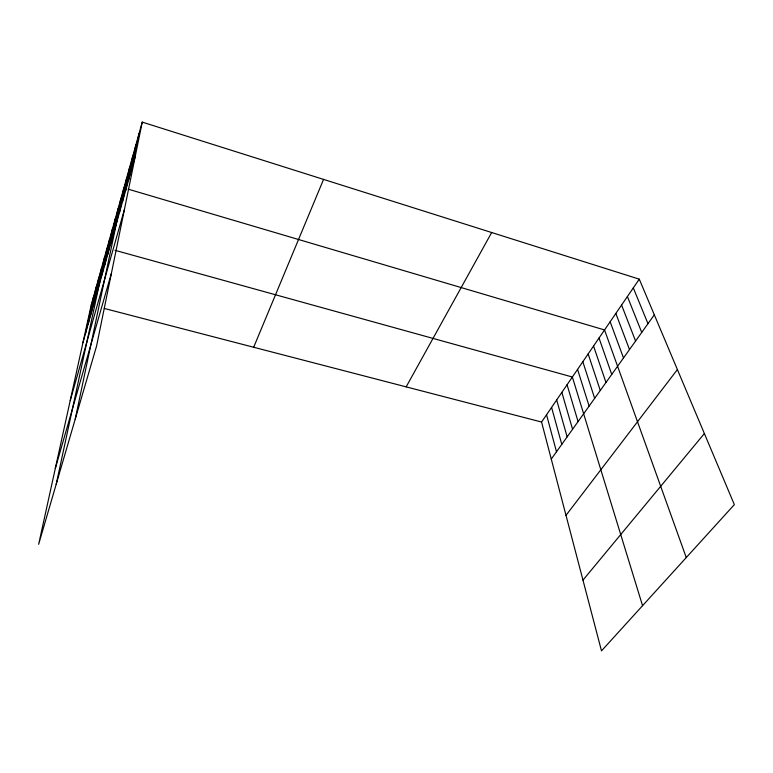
<?xml version="1.0" encoding="UTF-8"?>
<svg xmlns="http://www.w3.org/2000/svg" width="773" height="773" viewBox="0 0 773 773"><rect width="100%" height="100%" fill="white"/><g stroke="black" fill="none" stroke-linecap="round" stroke-linejoin="round"><path stroke-width="1.16" d="M142.242 122.115L96.557 346.12L38.65 544.289L91.204 305.055L142.242 122.115L639.281 279.159L734.35 504.624L601.5 650.885L541.573 422.039L639.281 279.159M132.019 167.867L139.063 133.487M125.622 190.651L132.859 155.74M128.791 179.355L135.942 144.696M122.492 201.772L129.825 166.61M75.213 419.15L123.893 187.887L126.057 188.525M119.419 212.73L126.84 177.326M110.481 244.587L118.134 208.536M113.418 234.122L120.994 198.284M104.742 265.033L112.529 228.605M107.592 254.887L115.312 218.643M96.364 294.871L104.355 257.931M56.197 484.246L107.089 248.104L109.351 248.732M101.93 275.024L109.795 238.422M90.876 314.418L98.983 277.178M93.601 304.717L101.65 267.632M85.542 333.405L93.765 295.895M88.19 323.984L96.354 286.599M82.943 342.69L135.285 156.204M70.217 400.607L124.424 209.493M55.289 468.544L111.409 273.294M253.67 347.251L323.558 179.404M406.163 386.867L491.676 232.518M551.275 459.085L654.316 314.814M566 515.34L677.399 369.552M582.968 580.127L704.377 433.547M91.204 305.055L93.378 305.615M104.258 308.446L541.573 422.039M115.003 250.297L572.358 377.011L642.556 605.684M128.221 189.163L604.544 329.945L686.269 557.565M633.3 287.894L647.987 323.674M627.405 296.523L641.735 332.419M621.579 305.045L635.58 341.048M615.83 313.452L629.493 349.56M610.148 321.752L623.502 357.957M599.017 338.033L611.743 374.422M593.548 346.024L605.974 382.5M588.156 353.918L600.283 390.471M582.823 361.716L594.659 398.337M577.557 369.407L589.113 406.096M567.063 384.751L578.069 421.565M561.845 392.394L572.571 429.266M556.676 399.941L567.15 436.861M551.584 407.4L561.787 444.369M546.55 414.763L556.502 451.77"/></g></svg>
